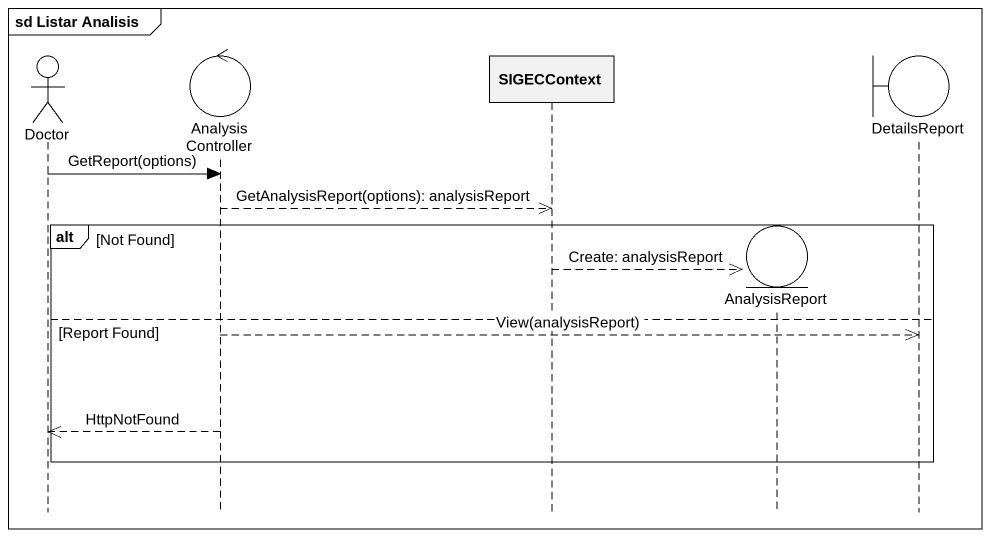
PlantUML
@startuml
mainframe sd Listar Analisis
hide footbox
actor Doctor
control AnalysisController
participant SIGECContext
entity AnalysisReport
boundary DetailsReport

Doctor -> AnalysisController : GetReport(options)
AnalysisController -->> SIGECContext : GetAnalysisReport(options): analysisReport
alt Not Found
  SIGECContext -->> AnalysisReport ** : Create: analysisReport
else Report Found
  AnalysisController -->> DetailsReport : View(analysisReport)
  AnalysisController -->> Doctor : HttpNotFound
end
@enduml
